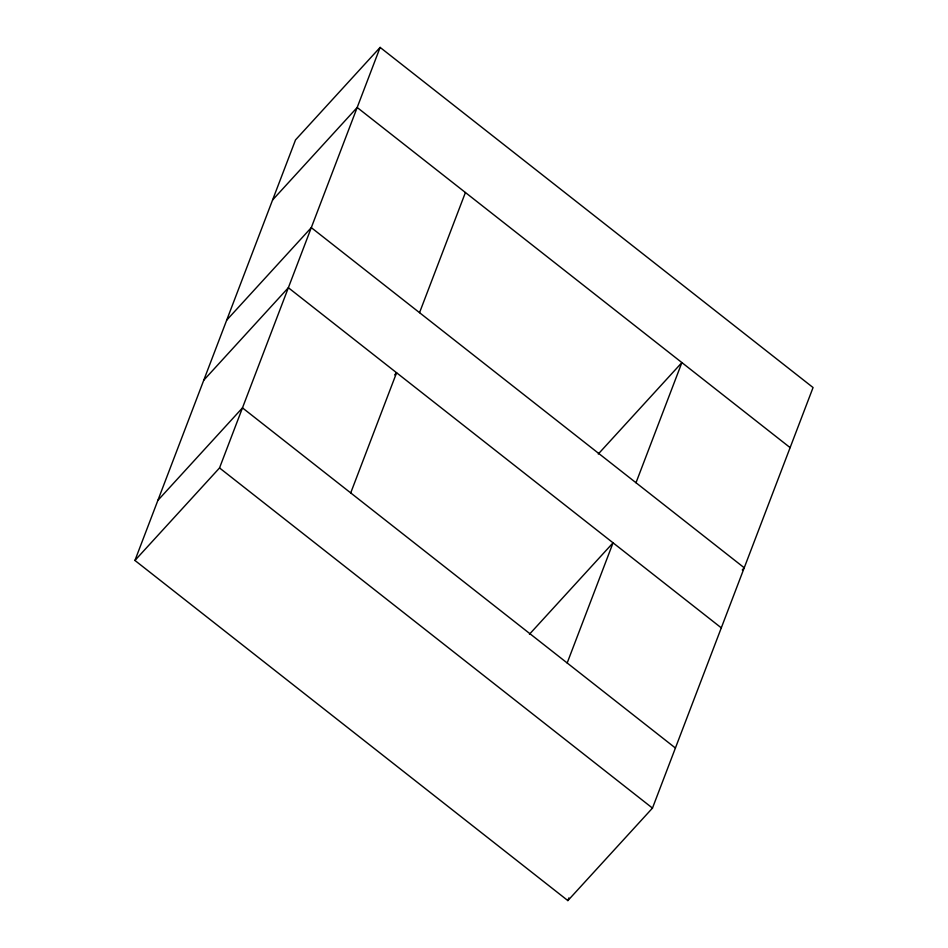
<?xml version="1.0" encoding="UTF-8"?>
<svg xmlns="http://www.w3.org/2000/svg" width="948" height="948" viewBox="0 0 948 948"><rect width="100%" height="100%" fill="white"/><g stroke="black" fill="none" stroke-linecap="round" stroke-linejoin="round"><path stroke-width="1.42" d="M134.936 560.458L295.527 139.901L380.124 47.4L813.064 387.542L652.473 808.099L567.876 900.6L134.936 560.458L219.533 467.945L380.124 47.4M350.713 492.913L396.596 372.754L394.629 374.898M419.537 312.674L465.421 192.515M567.177 662.984L613.06 542.825L529.446 634.248M636.001 482.745L681.885 362.586L598.271 454.021M567.876 900.6L568.919 897.875M272.586 199.981L357.183 107.48L790.122 447.622M226.702 320.14L311.3 227.638L744.239 567.781L742.272 569.938M203.761 380.219L288.358 287.718L721.298 627.86M157.878 500.378L242.475 407.877L675.414 748.019M219.533 467.945L652.473 808.099"/></g></svg>
